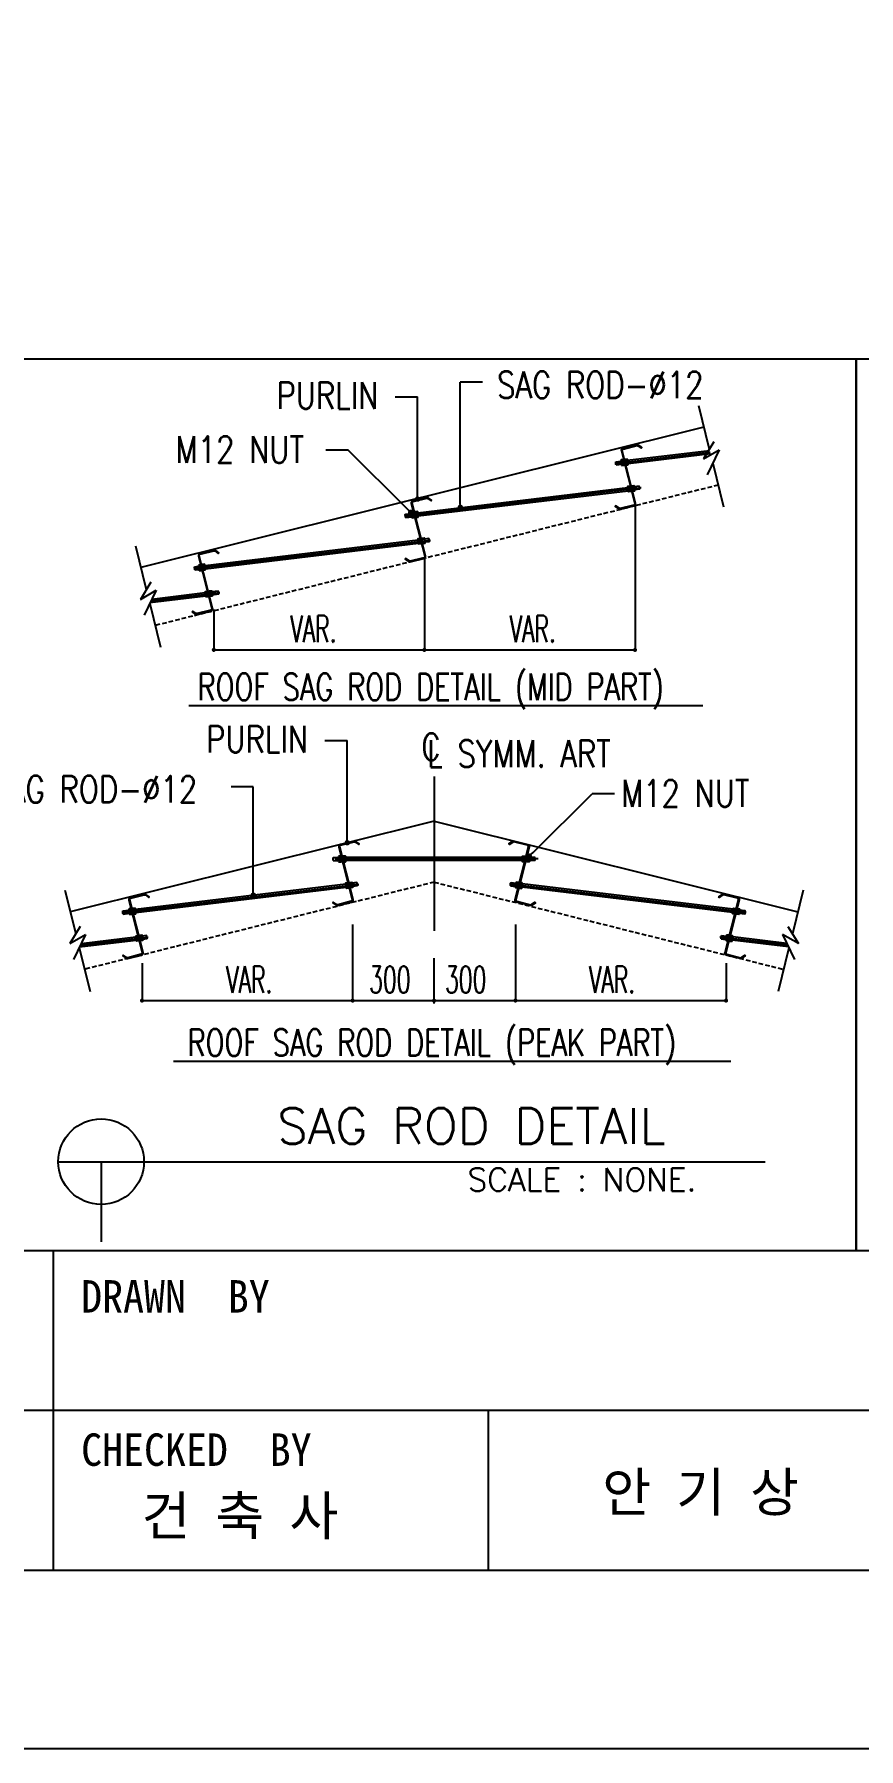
# Model space of a CAD drawing. Header units: metres. Extents: x -297536 to 1852864, y -630451 to -422551.
# Drawn here: x 1098222 to 1130566, y -630451 to -563183 of the extents above; entities that cross this region are included whole.
import ezdxf
from ezdxf.enums import TextEntityAlignment as Align

# ---------------------------------------------------------------- set-up
doc = ezdxf.new("R2010")
doc.units = ezdxf.units.M
doc.header["$LTSCALE"] = 700
for name, pattern in [('CEN', [62, 60, -1, 0, -1]), ('CENTER', [50.8, 31.75, -6.35, 6.35, -6.35]), ('HIDDEN', [0.375, 0.25, -0.125])]:
    doc.linetypes.add(name, pattern=pattern)
for name, color, linetype in [('__DIM', 7, 'Continuous'), ('B', 3, 'Continuous'), ('bl', 3, 'Continuous'), ('CEN', 152, 'CEN'), ('DIM', 7, 'Continuous'), ('MAIN', 1, 'Continuous'), ('sec', 4, 'Continuous'), ('TEX', 3, 'Continuous'), ('TEXT', 4, 'Continuous'), ('된장공장-1$0$FORM', 2, 'Continuous'), ('된장공장-1$0$WID', 4, 'Continuous')]:
    doc.layers.add(name, color=color, linetype=linetype)
doc.styles.add('WHGTXT', font='romans.shx', dxfattribs={"bigfont": 'WHGTXT.shx'})
doc.styles.add('된장공장-1$0$타이틀', font='GulimChe.ttf')

# ---------------------------------------------------------------- blocks, each defined once
blk = doc.blocks.new('DOT')
at = {"layer": '__DIM', "color": 1, "linetype": 'ByBlock'}
blk.add_line((-0.5, 0), (-1, 0), dxfattribs=at)
at = {"layer": '__DIM', "color": 1, "linetype": 'ByBlock', "const_width": 0.5}
blk.add_lwpolyline([(-0.25, 0, 1), (0.25, 0, 1)], format="xyb", close=True, dxfattribs=at)
blk = doc.blocks.new('Form01')
at = {"ltscale": 0.015}
blk.add_lwpolyline([(0, 0), (420, 0), (420, -297), (0, -297)], close=True, dxfattribs=at)
at = {"layer": '된장공장-1$0$FORM', "color": 4, "ltscale": 250}
for p, q in [((410, -269.095), (10, -269.095)), ((315, -269.095), (315, -287)), ((410, -278.038), (115, -278.038)), ((339.374, -278.038), (339.374, -287))]:
    blk.add_line(p, q, dxfattribs=at)
at = {"layer": '된장공장-1$0$WID', "ltscale": 250}
blk.add_line((10, -287), (410, -287), dxfattribs=at)
at = {"layer": '된장공장-1$0$FORM', "color": 7, "ltscale": 250, "style": '된장공장-1$0$타이틀'}
for s, height, p in [('DRAWN  BY', 1.8172, (316.567, -272.554)), ('CHECKED  BY', 1.81717, (316.567, -281.145)), ('안 기 상', 2.1806, (345.772, -283.705)), ('건 축 사', 2.1806, (319.949, -285.026))]:
    blk.add_text(s, height=height, dxfattribs=at).set_placement(p)

msp = doc.modelspace()

# ---------------------------------------------------------------- linework, layer by layer
for p, q in [((1124276.9, -577747.5), (1124703.7, -579459.5)), ((1124877.3, -579170.6), (1124470.9, -579846.9)), ((1112834.2, -581795.5), (1110529, -579490.2)), ((1124470.9, -579846.9), (1125091.8, -579489.8)), ((1125091.8, -579489.8), (1124620.6, -580463.6)), ((1124703.7, -579459.5), (1124703.7, -579459.5)), ((1124840.7, -580008.8), (1125267.5, -581720.7)), ((1102188.6, -583254.8), (1102615.4, -584966.7)), ((1102789, -584677.8), (1102382.6, -585354.1)), ((1102382.6, -585354.1), (1103003.5, -584997)), ((1103003.5, -584997), (1102532.3, -585970.9)), ((1102615.4, -584966.7), (1102615.4, -584966.7)), ((1102752.4, -585516), (1103179.2, -587227.9)), ((1106815.3, -592704.2), (1105940.3, -592704.2)), ((1117798.6, -595285.1), (1120103.9, -592979.9)), ((1099419, -596763.2), (1099845.9, -598475.1)), ((1128392.3, -596763.2), (1127965.5, -598475.1)), ((1100019.5, -598186.2), (1099613.1, -598862.5)), ((1099613.1, -598862.5), (1100233.9, -598505.4)), ((1100233.9, -598505.4), (1099762.7, -599479.3)), ((1099845.9, -598475.1), (1099845.9, -598475.1)), ((1127577.5, -598505.4), (1128048.7, -599479.3)), ((1128198.3, -598862.5), (1127577.5, -598505.4)), ((1127791.9, -598186.2), (1128198.3, -598862.5)), ((1127965.5, -598475.1), (1127965.5, -598475.1)), ((1099982.8, -599024.4), (1100409.7, -600736.3)), ((1127828.6, -599024.4), (1127401.7, -600736.3))]:
    msp.add_line(p, q)
at = {"color": 5}
for points in [[(1130464.2, -610917.3), (1095464.2, -610917.3), (1095464.2, -575917.3), (1130464.2, -575917.3)], [(1165464.2, -610917.4), (1130464.2, -610917.4), (1130464.2, -575917.3), (1165464.2, -575917.3)]]:
    msp.add_lwpolyline(points, close=True, dxfattribs=at)
at = {"layer": 'B'}
for p, q in [((1121262.7, -580075.3), (1121242.6, -579908.6)), ((1121259, -579935.5), (1121349.1, -579924.7)), ((1121272.2, -580045.3), (1121362.3, -580034.5)), ((1121488, -579908), (1121397.9, -579918.8)), ((1121501.2, -580017.8), (1121411.1, -580028.6)), ((1121497.5, -579878), (1121517.6, -580044.7)), ((1121500.8, -580944.1), (1121520.8, -581110.8)), ((1121517.2, -580971), (1121607.3, -580960.1)), ((1121530.4, -581080.7), (1121620.5, -581069.9)), ((1121746.1, -580943.4), (1121656.1, -580954.3)), ((1121759.3, -581053.2), (1121669.3, -581064)), ((1121775.7, -581080.1), (1121755.7, -580913.4)), ((1113030.1, -581991.6), (1113120.2, -581980.8)), ((1113043.3, -582101.4), (1113133.4, -582090.5)), ((1113259.1, -581964.1), (1113169, -581974.9)), ((1113272.3, -582073.8), (1113182.2, -582084.7)), ((1113277.2, -582999.5), (1113297.3, -583166.2)), ((1113293.6, -583026.4), (1113383.7, -583015.5)), ((1113306.8, -583136.1), (1113396.9, -583125.3)), ((1113522.6, -582998.8), (1113432.5, -583009.7)), ((1113535.8, -583108.6), (1113445.7, -583119.4)), ((1113552.1, -583135.5), (1113532.1, -582968.8)), ((1104685.8, -584201.8), (1104665.7, -584035.1)), ((1104682.1, -584062), (1104772.2, -584051.1)), ((1104695.3, -584171.7), (1104785.4, -584160.9)), ((1104911.1, -584034.4), (1104821, -584045.3)), ((1104924.3, -584144.2), (1104834.2, -584155)), ((1104920.6, -584004.4), (1104940.7, -584171.1)), ((1104929.2, -585069.8), (1104949.2, -585236.5)), ((1104945.6, -585096.7), (1105035.7, -585085.9)), ((1104958.8, -585206.5), (1105048.9, -585195.7)), ((1105174.5, -585069.2), (1105084.5, -585080)), ((1105187.8, -585179), (1105097.7, -585189.8)), ((1105204.1, -585205.9), (1105184.1, -585039.2)), ((1110155.3, -595624.9), (1110155.3, -595457)), ((1110168.3, -595485.7), (1110259.1, -595485.7)), ((1110168.3, -595596.3), (1110259.1, -595596.3)), ((1110431.4, -595485.7), (1110340.6, -595485.7)), ((1110431.4, -595596.3), (1110340.6, -595596.3)), ((1110444.4, -595457), (1110444.4, -595624.9)), ((1117367, -595457), (1117367, -595624.9)), ((1117380, -595485.7), (1117470.7, -595485.7)), ((1117380, -595596.3), (1117470.7, -595596.3)), ((1117643, -595485.7), (1117552.3, -595485.7)), ((1117643, -595596.3), (1117552.3, -595596.3)), ((1117656.1, -595624.9), (1117656.1, -595457)), ((1110440.6, -596502.3), (1110460.6, -596668.9)), ((1110456.9, -596529.2), (1110547, -596518.3)), ((1110470.1, -596638.9), (1110560.2, -596628.1)), ((1110685.9, -596501.6), (1110595.8, -596512.5)), ((1110699.1, -596611.4), (1110609, -596622.2)), ((1110715.5, -596638.3), (1110695.4, -596471.6)), ((1117095.9, -596638.3), (1117115.9, -596471.6)), ((1117112.3, -596611.4), (1117202.4, -596622.2)), ((1117125.5, -596501.6), (1117215.6, -596512.5)), ((1117341.2, -596638.9), (1117251.2, -596628.1)), ((1117354.4, -596529.2), (1117264.4, -596518.3)), ((1117370.8, -596502.3), (1117350.8, -596668.9)), ((1101951.1, -597552), (1102041.2, -597541.2)), ((1102180.1, -597524.5), (1102090, -597535.3)), ((1102193.3, -597634.3), (1102103.2, -597645.1)), ((1102189.6, -597494.5), (1102209.7, -597661.2)), ((1125638.6, -597496.5), (1125618.6, -597663.2)), ((1125635, -597636.3), (1125725, -597647.1)), ((1125648.2, -597526.5), (1125738.2, -597537.4)), ((1125863.9, -597663.8), (1125773.8, -597653)), ((1125877.1, -597554.1), (1125787, -597543.2)), ((1125873.5, -597693.9), (1125893.5, -597527.2)), ((1102202.8, -598578), (1102222.9, -598744.7)), ((1102219.2, -598604.9), (1102309.3, -598594)), ((1102448.2, -598577.3), (1102358.1, -598588.2)), ((1102477.8, -598714), (1102457.7, -598547.3)), ((1125350.5, -598716), (1125370.5, -598549.4)), ((1125380.1, -598579.4), (1125470.2, -598590.2)), ((1125609, -598606.9), (1125519, -598596.1)), ((1125625.4, -598580), (1125605.4, -598746.7)), ((1102232.4, -598714.6), (1102322.5, -598703.8)), ((1102461.4, -598687.1), (1102371.3, -598697.9)), ((1125366.9, -598689.1), (1125457, -598700)), ((1125595.8, -598716.7), (1125505.8, -598705.8))]:
    msp.add_line(p, q, dxfattribs=at)
for points in [[(1121342.5, -579869.8), (1121252.4, -579880.7, 0.4729645), (1121259, -579935.5, 0.2362205), (1121272.2, -580045.3, 0.4729645), (1121278.8, -580100.2), (1121368.9, -580089.4)], [(1121417.7, -580083.5), (1121507.8, -580072.7, 0.4729645), (1121501.2, -580017.8, 0.2362205), (1121488, -579908, 0.4729645), (1121481.4, -579853.1), (1121391.3, -579863.9)], [(1121627.1, -581124.8), (1121537, -581135.6, -0.4729645), (1121530.4, -581080.7, -0.2362205), (1121517.2, -580971, -0.4729645), (1121510.6, -580916.1), (1121600.7, -580905.2)], [(1121649.5, -580899.4), (1121739.5, -580888.5, -0.4729645), (1121746.1, -580943.4, -0.2362205), (1121759.3, -581053.2, -0.4729645), (1121765.9, -581108.1), (1121675.9, -581118.9)], [(1113113.6, -581925.9), (1113023.5, -581936.7, 0.4729645), (1113030.1, -581991.6, 0.2362205), (1113043.3, -582101.4, 0.4729645), (1113049.9, -582156.3), (1113140, -582145.4)], [(1113188.8, -582139.6), (1113278.9, -582128.7, 0.4729645), (1113272.3, -582073.8, 0.2362205), (1113259.1, -581964.1, 0.4729645), (1113252.5, -581909.2), (1113162.4, -581920)], [(1113403.5, -583180.2), (1113313.4, -583191, -0.4729645), (1113306.8, -583136.1, -0.2362205), (1113293.6, -583026.4, -0.4729645), (1113287, -582971.5), (1113377.1, -582960.6)], [(1113425.9, -582954.8), (1113516, -582943.9, -0.4729645), (1113522.6, -582998.8, -0.2362205), (1113535.8, -583108.6, -0.4729645), (1113542.4, -583163.5), (1113452.3, -583174.3)], [(1104765.6, -583996.2), (1104675.5, -584007.1, 0.4729645), (1104682.1, -584062, 0.2362205), (1104695.3, -584171.7, 0.4729645), (1104701.9, -584226.6), (1104792, -584215.8)], [(1104840.8, -584209.9), (1104930.9, -584199.1, 0.4729645), (1104924.3, -584144.2, 0.2362205), (1104911.1, -584034.4, 0.4729645), (1104904.5, -583979.5), (1104814.4, -583990.4)], [(1105055.5, -585250.6), (1104965.4, -585261.4, -0.4729645), (1104958.8, -585206.5, -0.2362205), (1104945.6, -585096.7, -0.4729645), (1104939, -585041.9), (1105029.1, -585031)], [(1105077.9, -585025.1), (1105167.9, -585014.3, -0.4729645), (1105174.5, -585069.2, -0.2362205), (1105187.8, -585179, -0.4729645), (1105194.4, -585233.9), (1105104.3, -585244.7)], [(1110259.1, -595430.4), (1110168.3, -595430.4, 0.4729645), (1110168.3, -595485.7, 0.2362205), (1110168.3, -595596.3, 0.4729645), (1110168.3, -595651.5), (1110259.1, -595651.5)], [(1110340.6, -595651.5), (1110431.4, -595651.5, 0.4729645), (1110431.4, -595596.3, 0.2362205), (1110431.4, -595485.7, 0.4729645), (1110431.4, -595430.4), (1110340.6, -595430.4)], [(1117470.7, -595651.5), (1117380, -595651.5, -0.4729645), (1117380, -595596.3, -0.2362205), (1117380, -595485.7, -0.4729645), (1117380, -595430.4), (1117470.7, -595430.4)], [(1117552.3, -595430.4), (1117643, -595430.4, -0.4729645), (1117643, -595485.7, -0.2362205), (1117643, -595596.3, -0.4729645), (1117643, -595651.5), (1117552.3, -595651.5)], [(1110566.8, -596683), (1110476.7, -596693.8, -0.4729645), (1110470.1, -596638.9, -0.2362205), (1110456.9, -596529.2, -0.4729645), (1110450.3, -596474.3), (1110540.4, -596463.4)], [(1110589.2, -596457.6), (1110679.3, -596446.7, -0.4729645), (1110685.9, -596501.6, -0.2362205), (1110699.1, -596611.4, -0.4729645), (1110705.7, -596666.3), (1110615.6, -596677.1)], [(1117222.2, -596457.6), (1117132.1, -596446.7, 0.4729645), (1117125.5, -596501.6, 0.2362205), (1117112.3, -596611.4, 0.4729645), (1117105.7, -596666.3), (1117195.7, -596677.1)], [(1117244.6, -596683), (1117334.6, -596693.8, 0.4729645), (1117341.2, -596638.9, 0.2362205), (1117354.4, -596529.2, 0.4729645), (1117361, -596474.3), (1117271, -596463.4)], [(1102034.6, -597486.3), (1101944.5, -597497.1, 0.4729645), (1101951.1, -597552, 0.2362205), (1101964.3, -597661.8, 0.4729645), (1101970.9, -597716.7), (1102061, -597705.9)], [(1102109.8, -597700), (1102199.9, -597689.2, 0.4729645), (1102193.3, -597634.3, 0.2362205), (1102180.1, -597524.5, 0.4729645), (1102173.5, -597469.6), (1102083.4, -597480.4)], [(1125718.4, -597702), (1125628.4, -597691.2, -0.4729645), (1125635, -597636.3, -0.2362205), (1125648.2, -597526.5, -0.4729645), (1125654.8, -597471.6), (1125744.8, -597482.5)], [(1125793.6, -597488.3), (1125883.7, -597499.2, -0.4729645), (1125877.1, -597554.1, -0.2362205), (1125863.9, -597663.8, -0.4729645), (1125857.3, -597718.7), (1125767.2, -597707.9)], [(1102329.1, -598758.7), (1102239, -598769.5, -0.4729645), (1102232.4, -598714.6, -0.2362205), (1102219.2, -598604.9, -0.4729645), (1102212.6, -598550), (1102302.7, -598539.1)], [(1102351.5, -598533.3), (1102441.6, -598522.4, -0.4729645), (1102448.2, -598577.3, -0.2362205), (1102461.4, -598687.1, -0.4729645), (1102468, -598742), (1102377.9, -598752.8)], [(1125476.8, -598535.3), (1125386.7, -598524.5, 0.4729645), (1125380.1, -598579.4, 0.2362205), (1125366.9, -598689.1, 0.4729645), (1125360.3, -598744), (1125450.4, -598754.9)], [(1125499.2, -598760.7), (1125589.2, -598771.6, 0.4729645), (1125595.8, -598716.7, 0.2362205), (1125609, -598606.9, 0.4729645), (1125615.6, -598552), (1125525.6, -598541.2)]]:
    msp.add_lwpolyline(points, format="xyb", close=True, dxfattribs=at)
for p in [(1104792.5, -584104.4), (1104792.5, -584104.4), (1105077.3, -585136.6), (1102087.4, -597609.9), (1102087.4, -597609.9), (1102372.2, -598642.2)]:
    msp.add_point(p, dxfattribs=at)
at = {"layer": 'bl'}
for p, q in [((1124488.6, -578596.5), (1102400.3, -584103.8)), ((1113905.7, -594060.4), (1099632.4, -597619.1)), ((1113905.7, -594060.4), (1128178.9, -597619.1))]:
    msp.add_line(p, q, dxfattribs=at)
at = {"layer": 'CEN', "linetype": 'CENTER', "ltscale": 15}
for p, q in [((1121004.6, -580021.8), (1124732.1, -579573.6)), ((1112741.9, -582081.9), (1122029.2, -580965.1)), ((1104479.3, -584142), (1113766.6, -583025.2)), ((1102803.6, -585410), (1105503.9, -585085.3)), ((1117992.5, -595541), (1110025.7, -595541)), ((1101663, -597642.4), (1110950.2, -596525.5)), ((1126148.4, -597642.4), (1116861.1, -596525.5)), ((1100031.6, -598923.6), (1102692.1, -598603.7)), ((1127779.8, -598923.6), (1125119.3, -598603.7))]:
    msp.add_line(p, q, dxfattribs=at)
at = {"layer": 'CEN'}
msp.add_line((1113905.7, -592310.2), (1113905.7, -598360.4), dxfattribs=at)
at = {"layer": 'Defpoints', "color": 0, "linetype": 'ByBlock'}
for p in [(1121789.9, -581576.3), (1104703.2, -583532.7), (1113527.3, -583636.4), (1113527.3, -583636.4), (1105290.4, -585799.8), (1101086.4, -597254.5), (1101912.7, -597048.5), (1126725, -597254.5), (1110710.9, -598055.7), (1110710.9, -598055.7), (1117100.5, -598055.7), (1117100.5, -598055.7), (1125363.1, -599573.6)]:
    msp.add_point(p, dxfattribs=at)
at = {"layer": 'DIM'}
for p, q in [((1114936.3, -581635.7), (1114936.3, -576834.5)), ((1115811.3, -576834.5), (1114936.3, -576834.5)), ((1112385.2, -577403.5), (1113260.2, -577403.5)), ((1113260.2, -581314.7), (1113260.2, -577403.5)), ((1109654, -579490.2), (1110529, -579490.2)), ((1121499.9, -579897.9), (1124716.6, -579511.1)), ((1121515.2, -580024.7), (1124747.7, -579636)), ((1121034.3, -579962.5), (1121246.1, -579937)), ((1121034.3, -579962.5), (1121041.7, -579953)), ((1121047.5, -580072.4), (1121034.3, -579962.5)), ((1121041.7, -579953), (1121245, -579928.6)), ((1121057, -580079.8), (1121041.7, -579953)), ((1121047.5, -580072.4), (1121259.3, -580046.9)), ((1121047.5, -580072.4), (1121057, -580079.8)), ((1121057, -580079.8), (1121260.3, -580055.4)), ((1113271, -581954), (1121503.2, -580964)), ((1113286.3, -582080.8), (1121518.4, -581090.8)), ((1121961.4, -580908.9), (1121758.1, -580933.3)), ((1121970.8, -580916.3), (1121759.1, -580941.8)), ((1121984.1, -581026.2), (1121772.3, -581051.7)), ((1121976.6, -581035.7), (1121773.3, -581060.2)), ((1121976.6, -581035.7), (1121961.4, -580908.9)), ((1121970.8, -580916.3), (1121961.4, -580908.9)), ((1121984.1, -581026.2), (1121970.8, -580916.3)), ((1121984.1, -581026.2), (1121976.6, -581035.7)), ((1121789.9, -581635.4), (1121789.9, -587349.1)), ((1112771.7, -582022.6), (1113017.1, -581993.1)), ((1112771.7, -582022.6), (1112779.1, -582013.1)), ((1112784.9, -582132.5), (1112771.7, -582022.6)), ((1112779.1, -582013.1), (1113016.1, -581984.6)), ((1112794.4, -582140), (1112779.1, -582013.1)), ((1112784.9, -582132.5), (1113030.4, -582103)), ((1112784.9, -582132.5), (1112794.4, -582140)), ((1112794.4, -582140), (1113031.4, -582111.4)), ((1113033.8, -582131.4), (1113013.7, -581964.7)), ((1113268.6, -581934), (1113288.7, -582100.7)), ((1104923, -584024.3), (1113279.6, -583019.4)), ((1104938.3, -584151.2), (1113294.9, -583146.2)), ((1113698.7, -582969), (1113534.5, -582988.8)), ((1113708.2, -582976.4), (1113535.5, -582997.2)), ((1113721.4, -583086.4), (1113548.7, -583107.1)), ((1113714, -583095.8), (1113549.7, -583115.6)), ((1113714, -583095.8), (1113698.7, -582969)), ((1113708.2, -582976.4), (1113698.7, -582969)), ((1113721.4, -583086.4), (1113708.2, -582976.4)), ((1113721.4, -583086.4), (1113714, -583095.8)), ((1113527.3, -583695.5), (1113527.3, -587349.1)), ((1113527.3, -583695.5), (1113527.3, -587349.1)), ((1104509, -584082.7), (1104669.1, -584063.5)), ((1104509, -584082.7), (1104516.5, -584073.2)), ((1104522.3, -584192.6), (1104509, -584082.7)), ((1104516.5, -584073.2), (1104668.1, -584055)), ((1104531.7, -584200.1), (1104516.5, -584073.2)), ((1104522.3, -584192.6), (1104682.3, -584173.4)), ((1104522.3, -584192.6), (1104531.7, -584200.1)), ((1104531.7, -584200.1), (1104683.4, -584181.8)), ((1102757.5, -585479.9), (1104946.8, -585216.6)), ((1102836.7, -585341.7), (1104931.6, -585089.8)), ((1105436.1, -585029.1), (1105186.5, -585059.1)), ((1105445.6, -585036.5), (1105187.5, -585067.6)), ((1105458.8, -585146.5), (1105200.7, -585177.5)), ((1105451.4, -585155.9), (1105201.7, -585185.9)), ((1105451.4, -585155.9), (1105436.1, -585029.1)), ((1105445.6, -585036.5), (1105436.1, -585029.1)), ((1105458.8, -585146.5), (1105445.6, -585036.5)), ((1105458.8, -585146.5), (1105451.4, -585155.9)), ((1105264.6, -585755.6), (1105264.6, -587349.1)), ((1105264.6, -587337.2), (1121768.6, -587337.2)), ((1109625.2, -590885.8), (1110500.2, -590885.8)), ((1110500.2, -594797), (1110500.2, -590885.8)), ((1106815.3, -596852), (1106815.3, -592704.2)), ((1120978.9, -592979.9), (1120103.9, -592979.9)), ((1109942, -595485.6), (1109950.5, -595477.1)), ((1109942, -595485.6), (1110155.3, -595485.6)), ((1109942, -595596.3), (1109942, -595485.6)), ((1109942, -595596.3), (1110155.3, -595596.3)), ((1109942, -595596.3), (1109950.5, -595604.8)), ((1109950.5, -595477.1), (1110155.3, -595477.1)), ((1109950.5, -595604.8), (1109950.5, -595477.1)), ((1109950.5, -595604.8), (1110155.3, -595604.8)), ((1117367, -595477.1), (1110444.4, -595477.1)), ((1117367, -595604.8), (1110444.4, -595604.8)), ((1117860.8, -595477.1), (1117656.1, -595477.1)), ((1117869.4, -595485.6), (1117656.1, -595485.6)), ((1117869.4, -595596.3), (1117656.1, -595596.3)), ((1117860.8, -595604.8), (1117656.1, -595604.8)), ((1117860.8, -595604.8), (1117860.8, -595477.1)), ((1117869.4, -595485.6), (1117860.8, -595477.1)), ((1117869.4, -595596.3), (1117860.8, -595604.8)), ((1117869.4, -595596.3), (1117869.4, -595485.6)), ((1102192, -597514.4), (1110442.9, -596522.2)), ((1102207.3, -597641.2), (1110458.2, -596649)), ((1110882.4, -596469.3), (1110697.8, -596491.5)), ((1110891.9, -596476.8), (1110698.9, -596500)), ((1110905.1, -596586.7), (1110712.1, -596609.9)), ((1110897.7, -596596.2), (1110713.1, -596618.4)), ((1110897.7, -596596.2), (1110882.4, -596469.3)), ((1110891.9, -596476.8), (1110882.4, -596469.3)), ((1110905.1, -596586.7), (1110891.9, -596476.8)), ((1110905.1, -596586.7), (1110897.7, -596596.2)), ((1116906.3, -596586.7), (1116919.5, -596476.8)), ((1116906.3, -596586.7), (1117099.3, -596609.9)), ((1116906.3, -596586.7), (1116913.7, -596596.2)), ((1116913.7, -596596.2), (1116929, -596469.3)), ((1116913.7, -596596.2), (1117098.3, -596618.4)), ((1116919.5, -596476.8), (1116929, -596469.3)), ((1116919.5, -596476.8), (1117112.5, -596500)), ((1116929, -596469.3), (1117113.5, -596491.5)), ((1125621, -597643.3), (1117353.2, -596649)), ((1125636.2, -597516.5), (1117368.4, -596522.2)), ((1101692.7, -597583.1), (1101938.2, -597553.5)), ((1101692.7, -597583.1), (1101700.1, -597573.6)), ((1101705.9, -597693), (1101692.7, -597583.1)), ((1101700.1, -597573.6), (1101937.1, -597545.1)), ((1101715.4, -597700.4), (1101700.1, -597573.6)), ((1101705.9, -597693), (1101951.4, -597663.4)), ((1101705.9, -597693), (1101715.4, -597700.4)), ((1101715.4, -597700.4), (1101952.4, -597671.9)), ((1101954.8, -597691.8), (1101934.8, -597525.1)), ((1101964.3, -597661.8), (1102054.4, -597651)), ((1126096, -597700.4), (1125875.9, -597673.9)), ((1126105.5, -597693), (1125876.9, -597665.5)), ((1126118.7, -597583.1), (1125890.1, -597555.6)), ((1126111.2, -597573.6), (1125891.1, -597547.1)), ((1126096, -597700.4), (1126111.2, -597573.6)), ((1126105.5, -597693), (1126096, -597700.4)), ((1126105.5, -597693), (1126118.7, -597583.1)), ((1126118.7, -597583.1), (1126111.2, -597573.6)), ((1100064.6, -598855.3), (1102205.2, -598597.9)), ((1102624.3, -598547.5), (1102460.1, -598567.3)), ((1102633.7, -598555), (1102461.1, -598575.7)), ((1102647, -598664.9), (1102474.4, -598685.6)), ((1102639.5, -598674.3), (1102475.4, -598694.1)), ((1102639.5, -598674.3), (1102624.3, -598547.5)), ((1102633.7, -598555), (1102624.3, -598547.5)), ((1102647, -598664.9), (1102633.7, -598555)), ((1102647, -598664.9), (1102639.5, -598674.3)), ((1110710.9, -598114.8), (1110710.9, -601108.6)), ((1110710.9, -598114.8), (1110710.9, -601108.6)), ((1117100.5, -598114.8), (1117100.5, -601108.6)), ((1117100.5, -598114.8), (1117100.5, -601108.6)), ((1125164.4, -598664.9), (1125177.6, -598555)), ((1125164.4, -598664.9), (1125171.9, -598674.3)), ((1125164.4, -598664.9), (1125353.9, -598687.7)), ((1125171.9, -598674.3), (1125187.1, -598547.5)), ((1125171.9, -598674.3), (1125352.9, -598696.1)), ((1125177.6, -598555), (1125187.1, -598547.5)), ((1125177.6, -598555), (1125367.1, -598577.7)), ((1125187.1, -598547.5), (1125368.1, -598569.3)), ((1127746.8, -598855.3), (1125623, -598599.9)), ((1099998.5, -598991.9), (1102220.5, -598724.7)), ((1127812.9, -598991.9), (1125607.8, -598726.8)), ((1102448.3, -599632.8), (1102448.3, -601108.6)), ((1113905.7, -601217.8), (1113905.7, -599433.2)), ((1113905.7, -601217.8), (1113905.7, -599433.2)), ((1125363.1, -599632.8), (1125363.1, -601108.6)), ((1102469.6, -601096.8), (1110689.6, -601096.8)), ((1110732.2, -601096.8), (1113884.4, -601096.8)), ((1113927, -601096.8), (1117079.2, -601096.8)), ((1117121.7, -601096.8), (1125341.8, -601096.8))]:
    msp.add_line(p, q, dxfattribs=at)
at = {"layer": 'DIM', "const_width": 77.2}
for points in [[(1105223.4, -587337.4, 1), (1105305.9, -587337.4, 1)], [(1113485.7, -587337.2, 1), (1113568.2, -587337.2, 1)], [(1121748.7, -587337.4, 1), (1121831.1, -587337.4, 1)], [(1102407.3, -601096.7, 1), (1102489.8, -601096.7, 1)], [(1110669.7, -601096.9, 1), (1110752.2, -601096.9, 1)], [(1113864.7, -601096.8, 1), (1113947.2, -601096.8, 1)], [(1117059.5, -601096.7, 1), (1117142, -601096.7, 1)], [(1125321.8, -601096.9, 1), (1125404.3, -601096.9, 1)]]:
    msp.add_lwpolyline(points, format="xyb", close=True, dxfattribs=at)
at = {"layer": 'DIM'}
for p in [(1113527.3, -587337.2), (1121789.9, -587337.2), (1110710.9, -601096.8), (1113905.7, -601096.8), (1113905.7, -601158.6), (1113905.7, -601158.6), (1117100.5, -601096.8), (1125363.1, -601096.8)]:
    msp.add_point(p, dxfattribs=at)
for points in [[(1105285.9, -587333.7), (1105285.9, -587340.8), (1105264.6, -587337.2)], [(1113506, -587333.7), (1113506, -587340.8), (1113527.3, -587337.2)], [(1113548.6, -587333.7), (1113548.6, -587340.8), (1113527.3, -587337.2)], [(1121768.6, -587333.7), (1121768.6, -587340.8), (1121789.9, -587337.2)], [(1102469.6, -601093.2), (1102469.6, -601100.3), (1102448.3, -601096.8)], [(1110689.6, -601093.2), (1110689.6, -601100.3), (1110710.9, -601096.8)], [(1110732.2, -601093.2), (1110732.2, -601100.3), (1110710.9, -601096.8)], [(1113884.4, -601093.2), (1113884.4, -601100.3), (1113905.7, -601096.8)], [(1113927, -601093.2), (1113927, -601100.3), (1113905.7, -601096.8)], [(1117079.2, -601093.2), (1117079.2, -601100.3), (1117100.5, -601096.8)], [(1117121.7, -601093.2), (1117121.7, -601100.3), (1117100.5, -601096.8)], [(1125341.8, -601093.2), (1125341.8, -601100.3), (1125363.1, -601096.8)]]:
    msp.add_solid(points, dxfattribs=at)
at = {"layer": 'MAIN', "linetype": 'HIDDEN'}
for p, q in [((1125055.8, -580871.7), (1102967.5, -586378.9)), ((1113905.7, -596449.9), (1100193.3, -599868.7)), ((1113905.7, -596449.9), (1127618, -599868.7))]:
    msp.add_line(p, q, dxfattribs=at)
at = {"layer": 'sec'}
for points in [[(1121206.8, -581790.4, -0.2216947), (1121162.6, -581782.1), (1121030.8, -581687.3), (1121012.2, -581713.2), (1121144, -581808, 0.2216947), (1121214.7, -581821.3), (1121748, -581685.5, 0.4142136), (1121809.4, -581582.1), (1121284.8, -579521.6, -0.4142136), (1121323.2, -579457), (1121856.5, -579321.2, -0.2216947), (1121900.7, -579329.5), (1122032.5, -579424.3), (1122051.1, -579398.4), (1121919.3, -579303.7, 0.2216947), (1121848.7, -579290.3), (1121315.3, -579426.1, 0.4142136), (1121253.9, -579529.5), (1121778.5, -581590, -0.4142136), (1121740.1, -581654.6)], [(1112967.1, -583854.3, -0.2216947), (1112922.9, -583845.9), (1112791.1, -583751.2), (1112772.5, -583777.1), (1112904.3, -583871.8, 0.2216947), (1112974.9, -583885.2), (1113508.3, -583749.4, 0.4142136), (1113569.7, -583646), (1113045.1, -581585.5, -0.4142136), (1113083.5, -581520.9), (1113616.8, -581385, -0.2216947), (1113661, -581393.4), (1113792.8, -581488.2), (1113811.4, -581462.3), (1113679.6, -581367.5, 0.2216947), (1113609, -581354.1), (1113075.6, -581489.9, 0.4142136), (1113014.2, -581593.4), (1113538.8, -583653.9, -0.4142136), (1113500.4, -583718.5)], [(1104616.5, -585914.4, -0.2216947), (1104572.3, -585906), (1104440.5, -585811.3), (1104421.9, -585837.2), (1104553.7, -585931.9, 0.2216947), (1104624.3, -585945.3), (1105157.7, -585809.5, 0.4142136), (1105219.1, -585706.1), (1104694.5, -583645.6, -0.4142136), (1104732.9, -583581), (1105266.2, -583445.2, -0.2216947), (1105310.4, -583453.5), (1105442.2, -583548.3), (1105460.8, -583522.4), (1105329, -583427.6, 0.2216947), (1105258.3, -583414.2), (1104725, -583550.1, 0.4142136), (1104663.5, -583653.5), (1105188.2, -585714, -0.4142136), (1105149.8, -585778.6)], [(1110125, -597335.7, -0.2216947), (1110080.8, -597327.4), (1109949, -597232.6), (1109930.4, -597258.5), (1110062.2, -597353.3, 0.2216947), (1110132.9, -597366.6), (1110666.2, -597230.8, 0.4142136), (1110727.6, -597127.4), (1110203, -595066.9, -0.4142136), (1110241.4, -595002.3), (1110774.7, -594866.5, -0.2216947), (1110818.9, -594874.8), (1110950.7, -594969.6), (1110969.3, -594943.7), (1110837.5, -594848.9, 0.2216947), (1110766.9, -594835.6), (1110233.5, -594971.4, 0.4142136), (1110172.1, -595074.8), (1110696.7, -597135.3, -0.4142136), (1110658.3, -597199.9)], [(1117686.4, -597335.7, 0.2216947), (1117730.5, -597327.4), (1117862.3, -597232.6), (1117881, -597258.5), (1117749.2, -597353.3, -0.2216947), (1117678.5, -597366.6), (1117145.2, -597230.8, -0.4142136), (1117083.7, -597127.4), (1117608.4, -595066.9, 0.4142136), (1117570, -595002.3), (1117036.6, -594866.5, 0.2216947), (1116992.5, -594874.8), (1116860.7, -594969.6), (1116842.1, -594943.7), (1116973.9, -594848.9, -0.2216947), (1117044.5, -594835.6), (1117577.9, -594971.4, -0.4142136), (1117639.3, -595074.8), (1117114.6, -597135.3, 0.4142136), (1117153, -597199.9)], [(1101888.1, -599414.7, -0.2216947), (1101844, -599406.4), (1101712.1, -599311.6), (1101693.5, -599337.5), (1101825.3, -599432.3, 0.2216947), (1101896, -599445.6), (1102429.3, -599309.8, 0.4142136), (1102490.8, -599206.4), (1101966.1, -597145.9, -0.4142136), (1102004.5, -597081.3), (1102537.9, -596945.5, -0.2216947), (1102582, -596953.8), (1102713.8, -597048.6), (1102732.4, -597022.7), (1102600.6, -596928, 0.2216947), (1102530, -596914.6), (1101996.6, -597050.4, 0.4142136), (1101935.2, -597153.8), (1102459.9, -599214.3, -0.4142136), (1102421.5, -599278.9)], [(1125923.3, -599414.7, 0.2216947), (1125967.4, -599406.4), (1126099.2, -599311.6), (1126117.8, -599337.5), (1125986, -599432.3, -0.2216947), (1125915.4, -599445.6), (1125382.1, -599309.8, -0.4142136), (1125320.6, -599206.4), (1125845.3, -597145.9, 0.4142136), (1125806.9, -597081.3), (1125273.5, -596945.5, 0.2216947), (1125229.4, -596953.8), (1125097.6, -597048.6), (1125079, -597022.7), (1125210.8, -596928, -0.2216947), (1125281.4, -596914.6), (1125814.7, -597050.4, -0.4142136), (1125876.2, -597153.8), (1125351.5, -599214.3, 0.4142136), (1125389.9, -599278.9)]]:
    msp.add_lwpolyline(points, format="xyb", close=True, dxfattribs=at)
at = {"layer": 'TEX'}
for p, q in [((1099163.5, -607417.3), (1102943.5, -607417.3)), ((1100843.5, -607417.3), (1100843.5, -610567.3)), ((1102943.5, -607417.3), (1126890.3, -607417.3))]:
    msp.add_line(p, q, dxfattribs=at)
msp.add_circle((1100843.5, -607417.3), 1680, dxfattribs=at)
at = {"layer": 'TEXT'}
for p, q in [((1104288.4, -589515.6), (1124452.1, -589515.6)), ((1103678.2, -603472.6), (1125552.8, -603472.6))]:
    msp.add_line(p, q, dxfattribs=at)

# ---------------------------------------------------------------- block references
at = {"xscale": 700, "yscale": 700, "zscale": 700}
msp.add_blockref('Form01', (878464.2, -422550.9), dxfattribs=at)
at = {"layer": 'DIM'}
for p, xscale, yscale, zscale, rotation in [((1112989.8, -581940.8), 212.8895999998687, 212.8895999998687, 212.8895999998687, 316.9571432040286), ((1113260.2, -581421.1), 212.8895999997324, 212.8895999997324, 212.8895999997324, 270), ((1114936.3, -581742.2), 212.8895999997324, 212.8895999997324, 212.8895999997324, 270), ((1110500.2, -594903.5), 212.8895999997324, 212.8895999997324, 212.8895999997324, 270), ((1117643, -595430.4), -212.8895999998686, 212.8895999997324, 212.8896000001666, 43.04285679597141), ((1106815.3, -596958.4), 212.8895999997324, 212.8895999997324, 212.8895999997324, 270)]:
    msp.add_blockref('DOT', p, dxfattribs=dict(at, xscale=xscale, yscale=yscale, zscale=zscale, rotation=rotation))

# ---------------------------------------------------------------- texts
at = {"layer": 'TEX', "style": 'WHGTXT', "width": 0.8}
for s, rotation, p in [('SAG ROD-%%C12', 0.000025, (1116377.2, -576934.9)), ('PURLIN', 359.999975, (1107721, -577357.8)), ('M12 NUT', 359.999975, (1103767.4, -579477.2)), ('PURLIN', 359.999975, (1104961, -590840.1)), ('C', 0.000025, (1113403.5, -591138.4)), ('L SYMM. ART', 0.000025, (1113638.8, -591407.1)), ('SAG ROD-%%C12', 359.999975, (1096511.9, -592804.6)), ('M12 NUT', 0.000025, (1121242.9, -592966.9))]:
    msp.add_text(s, height=1050, rotation=rotation, dxfattribs=at).set_placement(p, align=Align.MIDDLE_LEFT)
at = {"layer": 'TEX', "style": 'WHGTXT', "width": 0.6}
for s, p in [('VAR.', (1110081, -586509.4)), ('VAR.', (1118686.1, -586509.4)), ('VAR.', (1107564.5, -600274)), ('300', (1112981, -600274)), ('300', (1115958.9, -600274)), ('VAR.', (1121794.1, -600274))]:
    msp.add_text(s, height=1050, dxfattribs=at).set_placement(p, align=Align.MIDDLE_RIGHT)
at = {"layer": 'TEX', "style": 'WHGTXT', "width": 0.75}
for s, p in [('ROOF SAG ROD DETAIL (MID PART)', (1104625.4, -589313.1)), ('ROOF SAG ROD DETAIL (PEAK PART)', (1104232.8, -603270.1))]:
    msp.add_text(s, height=1050, dxfattribs=at).set_placement(p)
at = {"layer": 'TEX', "style": 'WHGTXT'}
msp.add_text('SAG ROD DETAIL', height=1400, dxfattribs=at).set_placement((1115371.8, -606717.3), align=Align.CENTER)
msp.add_text('SCALE : NONE.', height=903, rotation=359.999975, dxfattribs=at).set_placement((1115220.4, -608117.3), align=Align.MIDDLE_LEFT)

doc.saveas('drawing.dxf')
